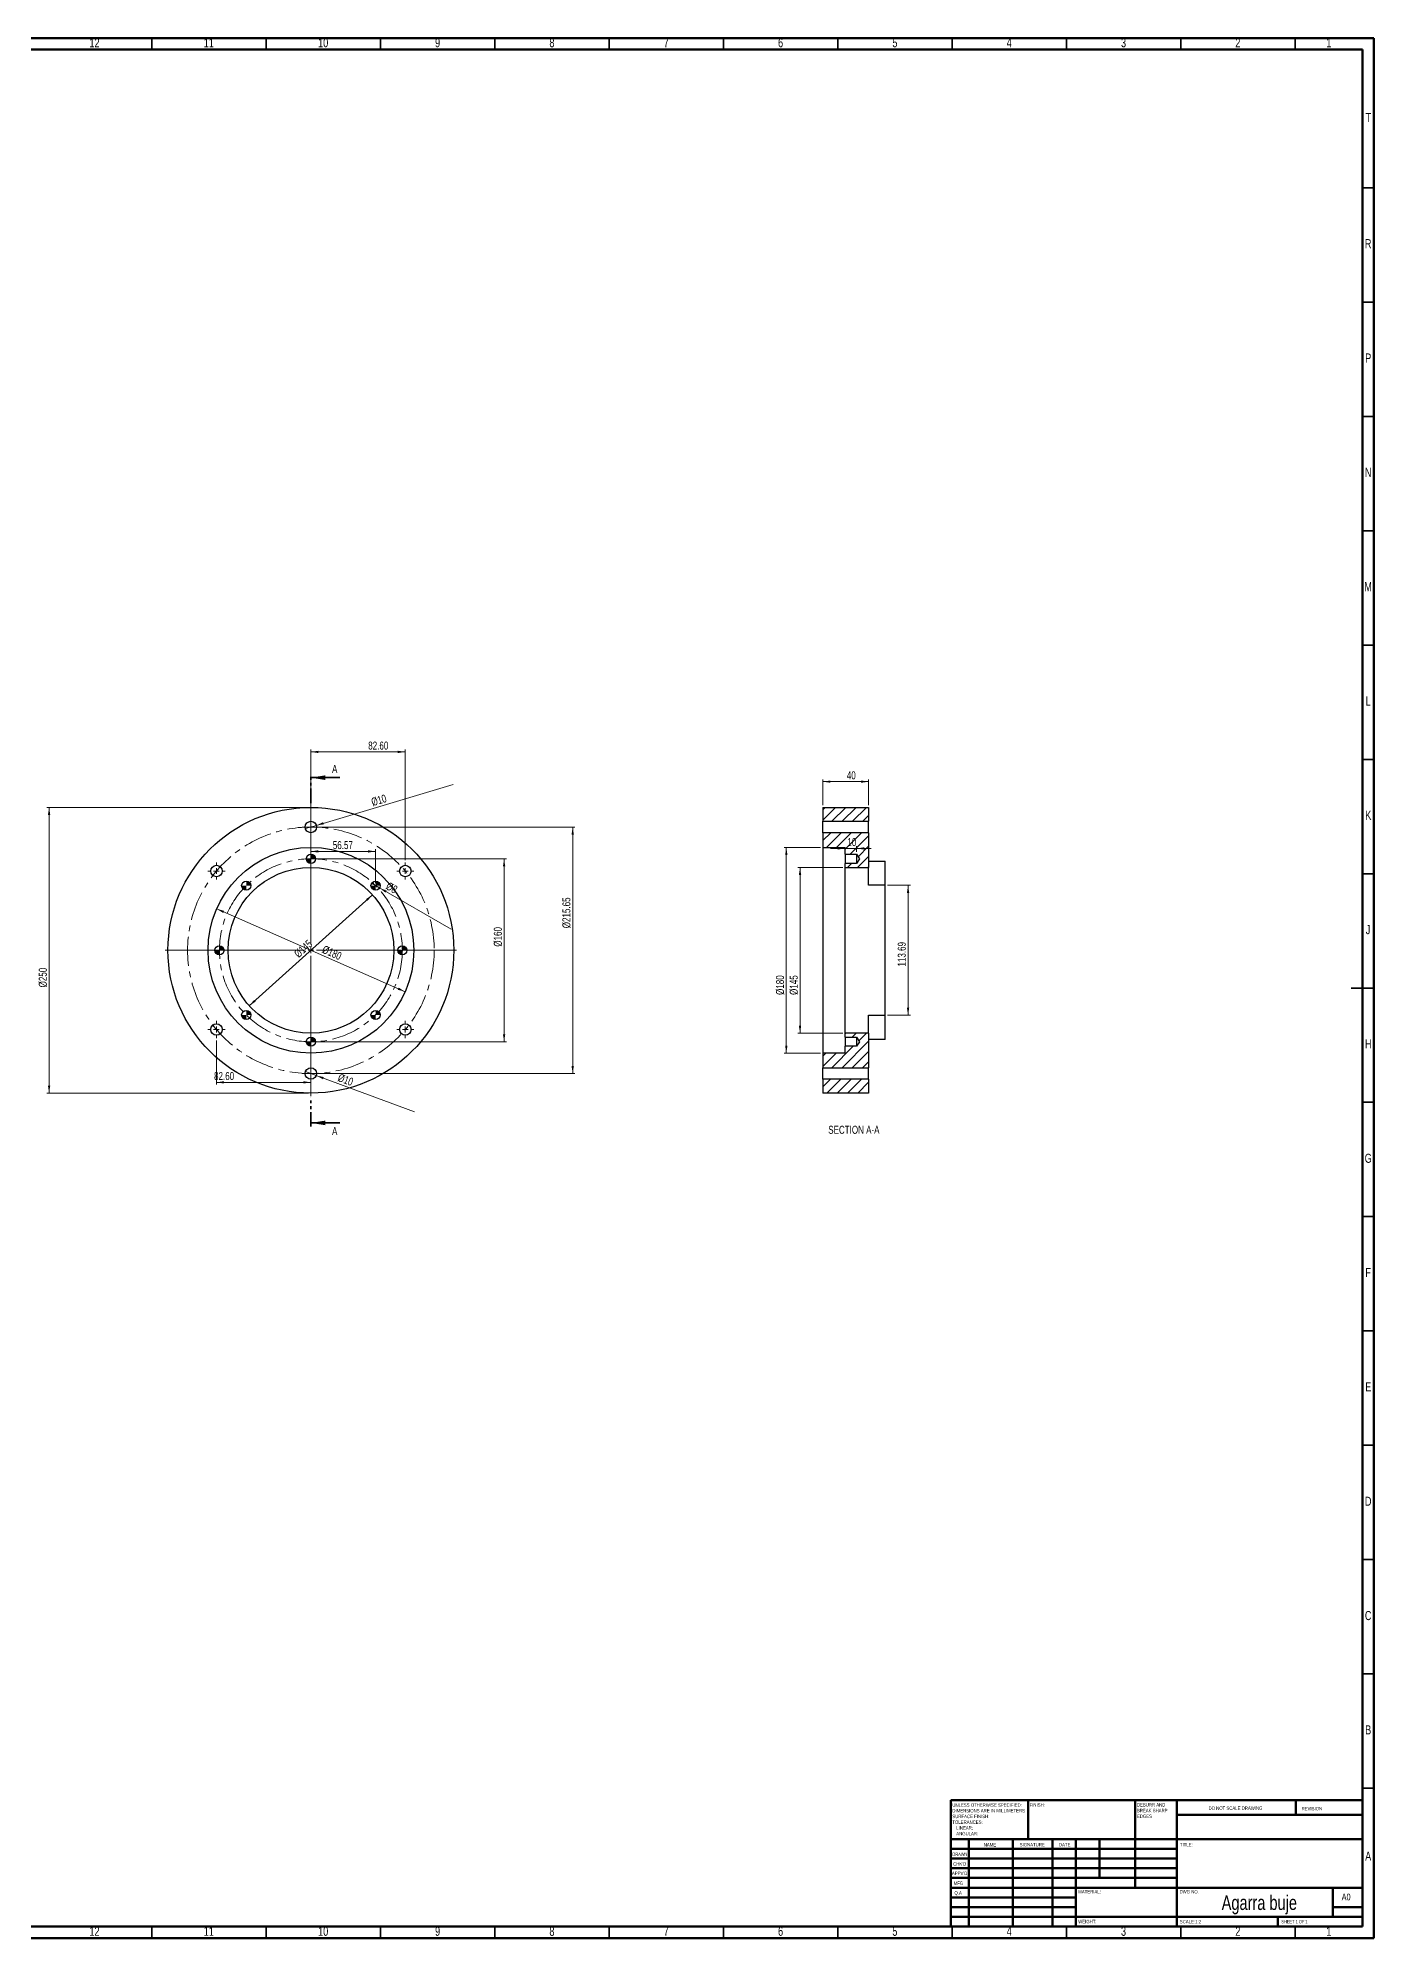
# Model space of a CAD drawing. Header units: millimetres. Extents: x 15 to 1184, y 5 to 836.
# Drawn here: x 600 to 1184, y 5 to 836 of the extents above; entities that cross this region are included whole.
import ezdxf

# ---------------------------------------------------------------- set-up
doc = ezdxf.new("R2010")
doc.units = ezdxf.units.MM
doc.linetypes.add('CENTERX2', pattern=[20.32, 12.7, -2.54, 2.54, -2.54])
doc.linetypes.add('PHANTOM', pattern=[12.7, 6.35, -1.27, 1.27, -1.27, 1.27, -1.27])
doc.styles.add('SLDTEXTSTYLE0', font='TXT', dxfattribs={"width": 0.75})
doc.styles.add('SLDTEXTSTYLE1', font='TXT', dxfattribs={"width": 0.686449})
doc.styles.add('SLDTEXTSTYLE2', font='TXT', dxfattribs={"width": 0.6875})
doc.dimstyles.new('SLDDIMSTYLE2', dxfattribs={"dimtxt": 3.5, "dimasz": 3.302, "dimexe": 0, "dimexo": 0.0625, "dimgap": 0.875, "dimtad": 1, "dimlfac": 2, "dimrnd": 1e-09, "dimzin": 4, "dimdsep": 46, "dimtxsty": 'SLDTEXTSTYLE0', "dimsah": 1, "dimcen": 0.09, "dimadec": 0, "dimazin": 1, "dimtfac": 1, "dimtofl": 0, "dimtmove": 0, "dimatfit": 3, "dimfxl": 0, "dimfrac": 2, "dimtolj": 1, "dimtzin": 12, "dimarcsym": 0})
doc.dimstyles.new('SLDDIMSTYLE3', dxfattribs={"dimtxt": 3.5, "dimasz": 3.302, "dimexe": 0, "dimexo": 0.0625, "dimgap": 0.875, "dimtad": 1, "dimlfac": 2, "dimrnd": 1e-09, "dimzin": 12, "dimdsep": 46, "dimtxsty": 'SLDTEXTSTYLE0', "dimblk1": 'NONE', "dimsah": 1, "dimcen": 0, "dimadec": 0, "dimazin": 3, "dimtfac": 1, "dimtmove": 0, "dimatfit": 3, "dimldrblk": 'NONE', "dimfxl": 0, "dimfrac": 2, "dimtolj": 1, "dimtzin": 12, "dimarcsym": 0})
doc.dimstyles.new('SLDDIMSTYLE4', dxfattribs={"dimtxt": 3.5, "dimasz": 3.302, "dimexe": 0, "dimexo": 0.0625, "dimgap": 0.875, "dimtad": 1, "dimlfac": 2, "dimrnd": 1e-09, "dimzin": 12, "dimdsep": 46, "dimtxsty": 'SLDTEXTSTYLE0', "dimsah": 1, "dimcen": 0.09, "dimadec": 0, "dimazin": 3, "dimtfac": 1, "dimtofl": 0, "dimtmove": 0, "dimatfit": 3, "dimfxl": 0, "dimfrac": 2, "dimtolj": 1, "dimtzin": 12, "dimarcsym": 0})
doc.dimstyles.new('SLDDIMSTYLE6', dxfattribs={"dimtxt": 3.5, "dimasz": 3.302, "dimexe": 0, "dimexo": 0.0625, "dimgap": 0.875, "dimtad": 1, "dimlfac": 2, "dimrnd": 1e-09, "dimzin": 12, "dimdsep": 46, "dimtxsty": 'SLDTEXTSTYLE0', "dimsah": 1, "dimcen": 0.09, "dimadec": 0, "dimazin": 3, "dimtfac": 1, "dimtmove": 0, "dimatfit": 0, "dimfxl": 0, "dimfrac": 2, "dimtolj": 1, "dimtzin": 12, "dimarcsym": 0})
doc.dimstyles.new('SLDDIMSTYLE7', dxfattribs={"dimtxt": 3.5, "dimasz": 3.302, "dimexe": 0, "dimexo": 0.0625, "dimgap": 0.875, "dimtad": 1, "dimlfac": 2, "dimrnd": 1e-09, "dimzin": 12, "dimdsep": 46, "dimtxsty": 'SLDTEXTSTYLE0', "dimsah": 1, "dimcen": 0, "dimadec": 0, "dimazin": 3, "dimtfac": 1, "dimtmove": 0, "dimatfit": 3, "dimfxl": 0, "dimfrac": 2, "dimtolj": 1, "dimtzin": 12, "dimarcsym": 0})

# ---------------------------------------------------------------- blocks, each defined once
blk = doc.blocks.new('SW_NOTE_0')
at = {"color": 0, "linetype": 'Continuous', "lineweight": 0, "char_height": 1.5, "attachment_point": 1, "style": 'SLDTEXTSTYLE0'}
for s, insert in [('UNLESS OTHERWISE SPECIFIED:', (0, 1.93)), ('TOLERANCES:', (0, -5.57)), ('SURFACE FINISH:', (0, -3.07)), ('DIMENSIONS ARE IN MILLIMETERS', (0, -0.57)), ('LINEAR:', (1.69, -8.07)), ('ANGULAR:', (1.69, -10.57))]:
    blk.add_mtext(s, dxfattribs=dict(at, insert=insert))
blk = doc.blocks.new('SW_NOTE_1')
at = {"color": 0, "linetype": 'Continuous', "lineweight": 0, "char_height": 1.5, "attachment_point": 1, "style": 'SLDTEXTSTYLE0'}
for s, insert in [('DEBURR AND', (0, 1.93)), ('BREAK SHARP', (0, -0.57)), ('EDGES', (0, -3.07))]:
    blk.add_mtext(s, dxfattribs=dict(at, insert=insert))
blk = doc.blocks.new('_D_12')
at = {"color": 7, "linetype": 'Continuous', "lineweight": 18}
for p, q in [((720.05, 477), (804.55, 477)), ((803.55, 397), (803.55, 477)), ((720.05, 397), (804.55, 397))]:
    blk.add_line(p, q, dxfattribs=at)
for points in [[(803.55, 477), (803.04, 473.69), (804.06, 473.69)], [(803.55, 397), (804.06, 400.3), (803.04, 400.3)]]:
    blk.add_solid(points, dxfattribs=at)
at = {"color": 7, "linetype": 'Continuous', "lineweight": 18, "insert": (799.04, 438.57), "char_height": 3.5, "attachment_point": 1, "rotation": 90, "style": 'SLDTEXTSTYLE0'}
blk.add_mtext('%%c160', dxfattribs=at)
blk = doc.blocks.new('_D_13')
at = {"color": 7, "linetype": 'Continuous', "lineweight": 18}
for p, q in [((720.05, 490.91), (834.55, 490.91)), ((833.55, 383.08), (833.55, 490.91)), ((720.05, 383.08), (834.55, 383.08))]:
    blk.add_line(p, q, dxfattribs=at)
for points in [[(833.55, 490.91), (833.04, 487.61), (834.06, 487.61)], [(833.55, 383.08), (834.06, 386.39), (833.04, 386.39)]]:
    blk.add_solid(points, dxfattribs=at)
at = {"color": 7, "linetype": 'Continuous', "lineweight": 18, "insert": (829.04, 446.64), "char_height": 3.5, "attachment_point": 1, "rotation": 90, "style": 'SLDTEXTSTYLE0'}
blk.add_mtext('%%c215.65', dxfattribs=at)
blk = doc.blocks.new('_D_14')
at = {"color": 7, "linetype": 'Continuous', "lineweight": 18}
blk.add_line((745.99, 461.25), (692.11, 412.74), dxfattribs=at)
for points in [[(745.99, 461.25), (743.19, 459.42), (743.87, 458.67)], [(692.11, 412.74), (694.9, 414.57), (694.22, 415.33)]]:
    blk.add_solid(points, dxfattribs=at)
at = {"color": 7, "linetype": 'Continuous', "lineweight": 18, "insert": (711.32, 436.11), "char_height": 3.5, "attachment_point": 1, "rotation": 42.00048, "style": 'SLDTEXTSTYLE0'}
blk.add_mtext('%%c145', dxfattribs=at)
blk = doc.blocks.new('_D_15')
at = {"color": 7, "linetype": 'Continuous', "lineweight": 18}
blk.add_line((760.24, 418.88), (677.86, 455.11), dxfattribs=at)
for points in [[(677.86, 455.11), (680.67, 453.32), (681.08, 454.25)], [(760.24, 418.88), (757.42, 420.68), (757.01, 419.75)]]:
    blk.add_solid(points, dxfattribs=at)
at = {"color": 7, "linetype": 'Continuous', "lineweight": 18, "insert": (725.02, 439.28), "char_height": 3.5, "attachment_point": 1, "rotation": 336.26099, "style": 'SLDTEXTSTYLE0'}
blk.add_mtext('%%c180', dxfattribs=at)
blk = doc.blocks.new('_D_16')
at = {"color": 7, "linetype": 'Continuous', "lineweight": 18}
for q in [(781.32, 509.48), (716.65, 490.19)]:
    blk.add_line((721.44, 491.62), q, dxfattribs=at)
blk.add_solid([(721.44, 491.62), (724.75, 492.08), (724.46, 493.05)], dxfattribs=at)
at = {"color": 7, "linetype": 'Continuous', "lineweight": 18, "insert": (745.09, 503.38), "char_height": 3.5, "attachment_point": 1, "rotation": 16.60273, "style": 'SLDTEXTSTYLE0'}
blk.add_mtext('%%c10', dxfattribs=at)
blk = doc.blocks.new('_None')
blk = doc.blocks.new('_D_17')
at = {"color": 7, "linetype": 'Continuous', "lineweight": 18}
for p, q in [((719.05, 495.66), (719.05, 524.76)), ((719.05, 523.76), (760.35, 523.76)), ((760.35, 476.4), (760.35, 524.76))]:
    blk.add_line(p, q, dxfattribs=at)
for points in [[(719.05, 523.76), (722.35, 523.25), (722.35, 524.27)], [(760.35, 523.76), (757.05, 524.27), (757.05, 523.25)]]:
    blk.add_solid(points, dxfattribs=at)
at = {"color": 7, "linetype": 'Continuous', "lineweight": 18, "insert": (744.13, 528.27), "char_height": 3.5, "attachment_point": 1, "style": 'SLDTEXTSTYLE0'}
blk.add_mtext('82.60', dxfattribs=at)
blk = doc.blocks.new('_D_18')
at = {"color": 7, "linetype": 'Continuous', "lineweight": 18}
for p, q in [((719.05, 478), (719.05, 481.24)), ((719.05, 480.24), (747.33, 480.24)), ((747.33, 466.28), (747.33, 481.24))]:
    blk.add_line(p, q, dxfattribs=at)
for points in [[(719.05, 480.24), (722.35, 479.73), (722.35, 480.75)], [(747.33, 480.24), (744.03, 480.75), (744.03, 479.73)]]:
    blk.add_solid(points, dxfattribs=at)
at = {"color": 7, "linetype": 'Continuous', "lineweight": 18, "insert": (728.63, 484.75), "char_height": 3.5, "attachment_point": 1, "style": 'SLDTEXTSTYLE0'}
blk.add_mtext('56.57', dxfattribs=at)
blk = doc.blocks.new('_D_19')
at = {"color": 7, "linetype": 'Continuous', "lineweight": 18}
for q in [(745.6, 466.28), (780.37, 446.27)]:
    blk.add_line((749.07, 464.28), q, dxfattribs=at)
blk.add_solid([(749.07, 464.28), (751.68, 462.2), (752.18, 463.08)], dxfattribs=at)
at = {"color": 7, "linetype": 'Continuous', "lineweight": 18, "insert": (753.25, 467.05), "char_height": 3.5, "attachment_point": 1, "rotation": 330.07893, "style": 'SLDTEXTSTYLE0'}
blk.add_mtext('%%c8', dxfattribs=at)
blk = doc.blocks.new('_D_20')
at = {"color": 7, "linetype": 'Continuous', "lineweight": 18}
for p, q in [((718.05, 499.5), (603.55, 499.5)), ((604.55, 499.5), (604.55, 374.5)), ((718.05, 374.5), (603.55, 374.5))]:
    blk.add_line(p, q, dxfattribs=at)
for points in [[(604.55, 499.5), (604.04, 496.19), (605.06, 496.19)], [(604.55, 374.5), (605.06, 377.8), (604.04, 377.8)]]:
    blk.add_solid(points, dxfattribs=at)
at = {"color": 7, "linetype": 'Continuous', "lineweight": 18, "insert": (600.04, 420.77), "char_height": 3.5, "attachment_point": 1, "rotation": 90, "style": 'SLDTEXTSTYLE0'}
blk.add_mtext('%%c250', dxfattribs=at)
blk = doc.blocks.new('_D_21')
at = {"color": 7, "linetype": 'Continuous', "lineweight": 18}
for p, q in [((677.75, 397.59), (677.75, 378.23)), ((719.05, 379.23), (677.75, 379.23)), ((719.05, 378.33), (719.05, 378.23))]:
    blk.add_line(p, q, dxfattribs=at)
for points in [[(677.75, 379.23), (681.05, 378.73), (681.05, 379.74)], [(719.05, 379.23), (715.75, 379.74), (715.75, 378.73)]]:
    blk.add_solid(points, dxfattribs=at)
at = {"color": 7, "linetype": 'Continuous', "lineweight": 18, "insert": (676.7, 383.75), "char_height": 3.5, "attachment_point": 1, "style": 'SLDTEXTSTYLE0'}
blk.add_mtext('82.60', dxfattribs=at)
blk = doc.blocks.new('_D_22')
at = {"color": 7, "linetype": 'Continuous', "lineweight": 18}
for q in [(716.71, 383.95), (764.34, 366.27)]:
    blk.add_line((721.39, 382.21), q, dxfattribs=at)
blk.add_solid([(721.39, 382.21), (724.31, 380.59), (724.66, 381.54)], dxfattribs=at)
at = {"color": 7, "linetype": 'Continuous', "lineweight": 18, "insert": (731.72, 383.18), "char_height": 3.5, "attachment_point": 1, "rotation": 339.63073, "style": 'SLDTEXTSTYLE0'}
blk.add_mtext('%%c10', dxfattribs=at)
blk = doc.blocks.new('SW_CENTERMARKSYMBOL_7')
at = {"color": 0, "linetype": 'Continuous', "lineweight": 0}
for p, q in [((0, 2.5), (0, 63.75)), ((-2.5, 0), (-63.75, 0)), ((0, 0), (-1.25, 0)), ((0, 0), (0, 1.25)), ((0, 0), (0, -1.25)), ((0, 0), (1.25, 0)), ((2.5, 0), (63.75, 0)), ((0, -2.5), (0, -63.75))]:
    blk.add_line(p, q, dxfattribs=at)
blk = doc.blocks.new('SW_CENTERMARKSYMBOL_8')
at = {"color": 0, "linetype": 'Continuous', "lineweight": 0}
for p, q in [((-2.5, 0), (-3.75, 0)), ((0, 0), (-1.25, 0)), ((0, 2.5), (0, 3.75)), ((0, 0), (0, 1.25)), ((0, 0), (0, -1.25)), ((0, 0), (1.25, 0)), ((2.5, 0), (3.75, 0)), ((0, -2.5), (0, -3.75))]:
    blk.add_line(p, q, dxfattribs=at)
blk = doc.blocks.new('SW_CENTERMARKSYMBOL_9')
at = {"color": 0, "linetype": 'Continuous', "lineweight": 0}
for p, q in [((-2.5, 0), (-3.75, 0)), ((0, 0), (-1.25, 0)), ((0, 2.5), (0, 3.75)), ((0, 0), (0, 1.25)), ((0, 0), (0, -1.25)), ((0, 0), (1.25, 0)), ((2.5, 0), (3.75, 0)), ((0, -2.5), (0, -3.75))]:
    blk.add_line(p, q, dxfattribs=at)
blk = doc.blocks.new('SW_CENTERMARKSYMBOL_10')
at = {"color": 0, "linetype": 'Continuous', "lineweight": 0}
for p, q in [((-2.5, 0), (-3.75, 0)), ((0, 0), (-1.25, 0)), ((0, 2.5), (0, 3.75)), ((0, 0), (0, 1.25)), ((0, 0), (0, -1.25)), ((0, 0), (1.25, 0)), ((2.5, 0), (3.75, 0)), ((0, -2.5), (0, -3.75))]:
    blk.add_line(p, q, dxfattribs=at)
blk = doc.blocks.new('SW_CENTERMARKSYMBOL_11')
at = {"color": 0, "linetype": 'Continuous', "lineweight": 0}
for p, q in [((-2.5, 0), (-3.75, 0)), ((0, 0), (-1.25, 0)), ((0, 2.5), (0, 3.75)), ((0, 0), (0, 1.25)), ((0, 0), (0, -1.25)), ((0, 0), (1.25, 0)), ((2.5, 0), (3.75, 0)), ((0, -2.5), (0, -3.75))]:
    blk.add_line(p, q, dxfattribs=at)
blk = doc.blocks.new('SW_CENTERMARKSYMBOL_12')
at = {"color": 0, "linetype": 'Continuous', "lineweight": 0}
for p, q in [((-2.5, 0), (-3.75, 0)), ((0, 0), (-1.25, 0)), ((0, 2.5), (0, 3.75)), ((0, 0), (0, 1.25)), ((0, 0), (0, -1.25)), ((0, 0), (1.25, 0)), ((2.5, 0), (3.75, 0)), ((0, -2.5), (0, -3.75))]:
    blk.add_line(p, q, dxfattribs=at)
blk = doc.blocks.new('SW_CENTERMARKSYMBOL_13')
at = {"color": 0, "linetype": 'Continuous', "lineweight": 0}
for p, q in [((-2.5, 0), (-3.75, 0)), ((0, 0), (-1.25, 0)), ((0, 2.5), (0, 3.75)), ((0, 0), (0, 1.25)), ((0, 0), (0, -1.25)), ((0, 0), (1.25, 0)), ((2.5, 0), (3.75, 0)), ((0, -2.5), (0, -3.75))]:
    blk.add_line(p, q, dxfattribs=at)
blk = doc.blocks.new('SW_DOWELSYMBOL_0')
at = {"linetype": 'Continuous', "lineweight": 0}
h = blk.add_hatch(color=0, dxfattribs=at)
edge = h.paths.add_edge_path(flags=0)
edge.add_arc((0, 0), 2, 180, 270)
edge.add_line((0, -2), (0, 0))
edge.add_line((0, 0), (-2, 0))
h = blk.add_hatch(color=0, dxfattribs=at)
edge = h.paths.add_edge_path(flags=0)
edge.add_arc((0, 0), 2, 0, 90)
edge.add_line((0, 2), (0, 0))
edge.add_line((0, 0), (2, 0))
at = {"color": 0, "linetype": 'Continuous', "lineweight": 0}
blk.add_circle((0, 0), 2, dxfattribs=at)
blk = doc.blocks.new('SW_DOWELSYMBOL_1')
at = {"linetype": 'Continuous', "lineweight": 0}
h = blk.add_hatch(color=0, dxfattribs=at)
edge = h.paths.add_edge_path(flags=0)
edge.add_arc((0, 0), 2, 180, 270)
edge.add_line((0, -2), (0, 0))
edge.add_line((0, 0), (-2, 0))
h = blk.add_hatch(color=0, dxfattribs=at)
edge = h.paths.add_edge_path(flags=0)
edge.add_arc((0, 0), 2, 0, 90)
edge.add_line((0, 2), (0, 0))
edge.add_line((0, 0), (2, 0))
at = {"color": 0, "linetype": 'Continuous', "lineweight": 0}
blk.add_circle((0, 0), 2, dxfattribs=at)
blk = doc.blocks.new('SW_DOWELSYMBOL_2')
at = {"linetype": 'Continuous', "lineweight": 0}
h = blk.add_hatch(color=0, dxfattribs=at)
edge = h.paths.add_edge_path(flags=0)
edge.add_arc((0, 0), 2, 180, 270)
edge.add_line((0, -2), (0, 0))
edge.add_line((0, 0), (-2, 0))
h = blk.add_hatch(color=0, dxfattribs=at)
edge = h.paths.add_edge_path(flags=0)
edge.add_arc((0, 0), 2, 0, 90)
edge.add_line((0, 2), (0, 0))
edge.add_line((0, 0), (2, 0))
at = {"color": 0, "linetype": 'Continuous', "lineweight": 0}
blk.add_circle((0, 0), 2, dxfattribs=at)
blk = doc.blocks.new('SW_DOWELSYMBOL_3')
at = {"linetype": 'Continuous', "lineweight": 0}
h = blk.add_hatch(color=0, dxfattribs=at)
edge = h.paths.add_edge_path(flags=0)
edge.add_arc((0, 0), 2, 180, 270)
edge.add_line((0, -2), (0, 0))
edge.add_line((0, 0), (-2, 0))
h = blk.add_hatch(color=0, dxfattribs=at)
edge = h.paths.add_edge_path(flags=0)
edge.add_arc((0, 0), 2, 0, 90)
edge.add_line((0, 2), (0, 0))
edge.add_line((0, 0), (2, 0))
at = {"color": 0, "linetype": 'Continuous', "lineweight": 0}
blk.add_circle((0, 0), 2, dxfattribs=at)
blk = doc.blocks.new('SW_DOWELSYMBOL_4')
at = {"linetype": 'Continuous', "lineweight": 0}
h = blk.add_hatch(color=0, dxfattribs=at)
edge = h.paths.add_edge_path(flags=0)
edge.add_arc((0, 0), 2, 180, 270)
edge.add_line((0, -2), (0, 0))
edge.add_line((0, 0), (-2, 0))
h = blk.add_hatch(color=0, dxfattribs=at)
edge = h.paths.add_edge_path(flags=0)
edge.add_arc((0, 0), 2, 0, 90)
edge.add_line((0, 2), (0, 0))
edge.add_line((0, 0), (2, 0))
at = {"color": 0, "linetype": 'Continuous', "lineweight": 0}
blk.add_circle((0, 0), 2, dxfattribs=at)
blk = doc.blocks.new('SW_DOWELSYMBOL_5')
at = {"linetype": 'Continuous', "lineweight": 0}
h = blk.add_hatch(color=0, dxfattribs=at)
edge = h.paths.add_edge_path(flags=0)
edge.add_arc((0, 0), 2, 180, 270)
edge.add_line((0, -2), (0, 0))
edge.add_line((0, 0), (-2, 0))
h = blk.add_hatch(color=0, dxfattribs=at)
edge = h.paths.add_edge_path(flags=0)
edge.add_arc((0, 0), 2, 0, 90)
edge.add_line((0, 2), (0, 0))
edge.add_line((0, 0), (2, 0))
at = {"color": 0, "linetype": 'Continuous', "lineweight": 0}
blk.add_circle((0, 0), 2, dxfattribs=at)
blk = doc.blocks.new('SW_DOWELSYMBOL_6')
at = {"linetype": 'Continuous', "lineweight": 0}
h = blk.add_hatch(color=0, dxfattribs=at)
edge = h.paths.add_edge_path(flags=0)
edge.add_arc((0, 0), 2, 180, 270)
edge.add_line((0, -2), (0, 0))
edge.add_line((0, 0), (-2, 0))
h = blk.add_hatch(color=0, dxfattribs=at)
edge = h.paths.add_edge_path(flags=0)
edge.add_arc((0, 0), 2, 0, 90)
edge.add_line((0, 2), (0, 0))
edge.add_line((0, 0), (2, 0))
at = {"color": 0, "linetype": 'Continuous', "lineweight": 0}
blk.add_circle((0, 0), 2, dxfattribs=at)
blk = doc.blocks.new('SW_DOWELSYMBOL_7')
at = {"linetype": 'Continuous', "lineweight": 0}
h = blk.add_hatch(color=0, dxfattribs=at)
edge = h.paths.add_edge_path(flags=0)
edge.add_arc((0, 0), 2, 180, 270)
edge.add_line((0, -2), (0, 0))
edge.add_line((0, 0), (-2, 0))
h = blk.add_hatch(color=0, dxfattribs=at)
edge = h.paths.add_edge_path(flags=0)
edge.add_arc((0, 0), 2, 0, 90)
edge.add_line((0, 2), (0, 0))
edge.add_line((0, 0), (2, 0))
at = {"color": 0, "linetype": 'Continuous', "lineweight": 0}
blk.add_circle((0, 0), 2, dxfattribs=at)
blk = doc.blocks.new('_D_23')
at = {"color": 7, "linetype": 'Continuous', "lineweight": 18}
for p, q in [((942.97, 500.5), (942.97, 511.75)), ((942.97, 510.75), (962.97, 510.75)), ((962.97, 500.5), (962.97, 511.75))]:
    blk.add_line(p, q, dxfattribs=at)
for points in [[(942.97, 510.75), (946.28, 510.25), (946.28, 511.26)], [(962.97, 510.75), (959.67, 511.26), (959.67, 510.25)]]:
    blk.add_solid(points, dxfattribs=at)
at = {"color": 7, "linetype": 'Continuous', "lineweight": 18, "insert": (953.45, 515.27), "char_height": 3.5, "attachment_point": 1, "style": 'SLDTEXTSTYLE0'}
blk.add_mtext('40', dxfattribs=at)
blk = doc.blocks.new('_D_24')
at = {"color": 7, "linetype": 'Continuous', "lineweight": 18}
for p, q in [((951.72, 473.25), (931.97, 473.25)), ((932.97, 400.75), (932.97, 473.25)), ((951.72, 400.75), (931.97, 400.75))]:
    blk.add_line(p, q, dxfattribs=at)
for points in [[(932.97, 473.25), (932.47, 469.94), (933.48, 469.94)], [(932.97, 400.75), (933.48, 404.05), (932.47, 404.05)]]:
    blk.add_solid(points, dxfattribs=at)
at = {"color": 7, "linetype": 'Continuous', "lineweight": 18, "insert": (928.46, 417.47), "char_height": 3.5, "attachment_point": 1, "rotation": 90, "style": 'SLDTEXTSTYLE0'}
blk.add_mtext('%%c145', dxfattribs=at)
blk = doc.blocks.new('_D_25')
at = {"color": 7, "linetype": 'Continuous', "lineweight": 18}
for p, q in [((941.97, 482), (925.97, 482)), ((926.97, 482), (926.97, 392)), ((941.97, 392), (925.97, 392))]:
    blk.add_line(p, q, dxfattribs=at)
for points in [[(926.97, 482), (926.47, 478.69), (927.48, 478.69)], [(926.97, 392), (927.48, 395.3), (926.47, 395.3)]]:
    blk.add_solid(points, dxfattribs=at)
at = {"color": 7, "linetype": 'Continuous', "lineweight": 18, "insert": (922.46, 417.47), "char_height": 3.5, "attachment_point": 1, "rotation": 90, "style": 'SLDTEXTSTYLE0'}
blk.add_mtext('%%c180', dxfattribs=at)
blk = doc.blocks.new('_D_26')
at = {"color": 7, "linetype": 'Continuous', "lineweight": 18}
for p, q in [((971.22, 465.42), (981.22, 465.42)), ((980.22, 408.57), (980.22, 465.42)), ((971.22, 408.57), (981.22, 408.57))]:
    blk.add_line(p, q, dxfattribs=at)
for points in [[(980.22, 465.42), (979.72, 462.12), (980.73, 462.12)], [(980.22, 408.57), (980.73, 411.88), (979.72, 411.88)]]:
    blk.add_solid(points, dxfattribs=at)
at = {"color": 7, "linetype": 'Continuous', "lineweight": 18, "insert": (975.71, 429.88), "char_height": 3.5, "attachment_point": 1, "rotation": 90, "style": 'SLDTEXTSTYLE0'}
blk.add_mtext('113.69', dxfattribs=at)
blk = doc.blocks.new('_D_27')
at = {"color": 7, "linetype": 'Continuous', "lineweight": 18}
for p, q in [((957.72, 480), (957.72, 482.54)), ((952.72, 481.54), (946.37, 481.54)), ((952.72, 481.54), (957.72, 481.54)), ((957.72, 481.54), (964.07, 481.54))]:
    blk.add_line(p, q, dxfattribs=at)
for points in [[(952.72, 481.54), (949.42, 482.05), (949.42, 481.03)], [(957.72, 481.54), (961.03, 481.03), (961.03, 482.05)]]:
    blk.add_solid(points, dxfattribs=at)
at = {"color": 7, "linetype": 'Continuous', "lineweight": 18, "insert": (953.69, 486.05), "char_height": 3.5, "attachment_point": 1, "style": 'SLDTEXTSTYLE0'}
blk.add_mtext('10', dxfattribs=at)

msp = doc.modelspace()

# ---------------------------------------------------------------- hatches: boundary and pattern name
at = {"linetype": 'Continuous', "lineweight": 18}
h = msp.add_hatch(dxfattribs=at)
h.set_pattern_fill('ANSI31', style=0)
h.paths.add_polyline_path([(962.974, 493.409), (962.974, 499.4965), (942.974, 499.4965), (942.974, 493.409)], flags=0)
h = msp.add_hatch(dxfattribs=at)
h.set_pattern_fill('ANSI31', style=0)
h.paths.add_polyline_path([(962.974, 488.409), (942.974, 488.409), (942.974, 481.9965), (952.724, 481.9965), (952.724, 478.9965), (957.724, 478.9965), (958.9257, 476.9965), (957.724, 474.9965), (952.724, 474.9965), (952.724, 473.2465), (962.974, 473.2465)], flags=0)
h = msp.add_hatch(dxfattribs=at)
h.set_pattern_fill('ANSI31', style=0)
h.paths.add_polyline_path([(962.974, 385.584), (962.974, 400.7465), (952.724, 400.7465), (952.724, 398.9965), (957.724, 398.9965), (958.9257, 396.9965), (957.724, 394.9965), (952.724, 394.9965), (952.724, 391.9965), (942.974, 391.9965), (942.974, 385.584)], flags=0)
h = msp.add_hatch(dxfattribs=at)
h.set_pattern_fill('ANSI31', style=0)
h.paths.add_polyline_path([(962.974, 374.4965), (962.974, 380.584), (942.974, 380.584), (942.974, 374.4965)], flags=0)

# ---------------------------------------------------------------- linework, layer by layer
at = {"color": 7, "linetype": 'Continuous', "lineweight": 70}
for p, q in [((15, 836), (1184, 836)), ((20, 831), (1179, 831)), ((1179, 831), (1179, 10)), ((1184, 836), (1184, 5)), ((1179, 10), (20, 10)), ((1184, 5), (15, 5))]:
    msp.add_line(p, q, dxfattribs=at)
at = {"color": 7, "linetype": 'Continuous', "lineweight": 35}
for p, q in [((649.5, 831), (649.5, 836)), ((699.5, 831), (699.5, 836)), ((749.5, 831), (749.5, 836)), ((799.5, 831), (799.5, 836)), ((849.5, 831), (849.5, 836)), ((899.5, 831), (899.5, 836)), ((949.5, 831), (949.5, 836)), ((999.5, 831), (999.5, 836)), ((1049.5, 831), (1049.5, 836)), ((1099.5, 831), (1099.5, 836)), ((1149.5, 831), (1149.5, 836)), ((1179, 770.5), (1184, 770.5)), ((1179, 720.5), (1184, 720.5)), ((1179, 670.5), (1184, 670.5)), ((1179, 620.5), (1184, 620.5)), ((1179, 570.5), (1184, 570.5)), ((1179, 520.5), (1184, 520.5)), ((731.7489, 512.4965), (719.0489, 512.4965)), ((1179, 470.5), (1184, 470.5)), ((1184, 420.5), (1174, 420.5)), ((1179, 420.5), (1184, 420.5)), ((1179, 370.5), (1184, 370.5)), ((731.7489, 361.4965), (719.0489, 361.4965)), ((1179, 320.5), (1184, 320.5)), ((1179, 270.5), (1184, 270.5)), ((1179, 220.5), (1184, 220.5)), ((1179, 170.5), (1184, 170.5)), ((1179, 120.5), (1184, 120.5)), ((1179, 70.5), (1184, 70.5)), ((649.5, 10), (649.5, 5)), ((699.5, 10), (699.5, 5)), ((749.5, 10), (749.5, 5)), ((799.5, 10), (799.5, 5)), ((849.5, 10), (849.5, 5)), ((899.5, 10), (899.5, 5)), ((949.5, 10), (949.5, 5)), ((999.5, 10), (999.5, 5)), ((1049.5, 10), (1049.5, 5)), ((1099.5, 10), (1099.5, 5)), ((1149.5, 10), (1149.5, 5))]:
    msp.add_line(p, q, dxfattribs=at)
at = {"color": 7, "linetype": 'PHANTOM', "lineweight": 35}
for p, q in [((719.0489, 501.384), (719.0489, 514.084)), ((719.0489, 359.909), (719.0489, 372.6154))]:
    msp.add_line(p, q, dxfattribs=at)
at = {"color": 7, "linetype": 'Continuous', "lineweight": 25}
for p, q in [((942.974, 499.4965), (942.974, 493.409)), ((942.974, 499.4965), (962.974, 499.4965)), ((962.974, 499.4965), (962.974, 493.409)), ((942.974, 493.409), (962.974, 493.409)), ((942.974, 488.409), (942.974, 493.409)), ((962.974, 488.409), (962.974, 493.409)), ((962.974, 488.409), (942.974, 488.409)), ((942.974, 488.409), (942.974, 481.9965)), ((942.974, 481.9965), (942.974, 391.9965)), ((942.974, 481.9965), (952.724, 481.9965)), ((952.724, 478.9965), (952.724, 481.9965)), ((962.974, 488.409), (962.974, 473.2465)), ((952.724, 478.9965), (957.724, 478.9965)), ((952.724, 478.9965), (952.724, 474.9965)), ((957.724, 474.9965), (952.724, 474.9965)), ((952.724, 473.2465), (952.724, 474.9965)), ((957.724, 478.9965), (957.724, 474.9965)), ((957.724, 478.9965), (958.9257, 476.9965)), ((958.9257, 476.9965), (957.724, 474.9965)), ((962.974, 475.9677), (970.224, 475.9677)), ((970.224, 465.4186), (970.224, 475.9677)), ((952.724, 473.2465), (962.974, 473.2465)), ((952.724, 400.7465), (952.724, 473.2465)), ((962.974, 465.4186), (962.974, 473.2465)), ((970.224, 465.4186), (962.974, 465.4186)), ((970.224, 408.5745), (970.224, 465.4186)), ((962.974, 408.5745), (970.224, 408.5745)), ((962.974, 400.7465), (962.974, 408.5745)), ((970.224, 398.0254), (970.224, 408.5745)), ((962.974, 400.7465), (952.724, 400.7465)), ((952.724, 398.9965), (952.724, 400.7465)), ((952.724, 398.9965), (952.724, 394.9965)), ((952.724, 398.9965), (957.724, 398.9965)), ((957.724, 398.9965), (957.724, 394.9965)), ((957.724, 398.9965), (958.9257, 396.9965)), ((962.974, 400.7465), (962.974, 385.584)), ((952.724, 391.9965), (942.974, 391.9965)), ((942.974, 391.9965), (942.974, 385.584)), ((957.724, 394.9965), (952.724, 394.9965)), ((952.724, 391.9965), (952.724, 394.9965)), ((958.9257, 396.9965), (957.724, 394.9965)), ((970.224, 398.0254), (962.974, 398.0254)), ((942.974, 380.584), (942.974, 385.584)), ((942.974, 385.584), (962.974, 385.584)), ((962.974, 380.584), (962.974, 385.584)), ((962.974, 380.584), (942.974, 380.584)), ((942.974, 380.584), (942.974, 374.4965)), ((962.974, 374.4965), (942.974, 374.4965)), ((962.974, 380.584), (962.974, 374.4965))]:
    msp.add_line(p, q, dxfattribs=at)
at = {"color": 7, "linetype": 'Continuous', "lineweight": 50}
for p, q in [((999, 65.25), (1179, 65.25)), ((999, 65.25), (999, 10)), ((1032.8, 48.25), (1032.8, 65.25)), ((1079.6, 65.25), (1079.6, 27)), ((1097.8, 65.25), (1097.8, 10)), ((1179, 58.875), (1097.8, 58.875)), ((1149.8, 58.875), (1149.8, 65.25)), ((1179, 48.25), (999, 48.25)), ((1097.8, 44), (999, 44)), ((1006.8, 48.25), (1006.8, 10)), ((1025.991, 48.25), (1025.991, 10)), ((1043.3989, 48.25), (1043.3989, 10)), ((1053.6, 10), (1053.6, 48.25)), ((1064, 31.25), (1064, 48.25)), ((1097.8, 39.75), (999, 39.75)), ((1097.8, 35.5), (999, 35.5)), ((1097.8, 31.25), (999, 31.25)), ((1053.6, 27), (999, 27)), ((1053.6, 27), (1179, 27)), ((1166, 14.25), (1166, 27)), ((1053.6, 22.7499), (999, 22.7499)), ((1053.6, 18.5), (999, 18.5)), ((1179, 18.5), (1166, 18.5)), ((999, 14.25), (1179, 14.25)), ((1142, 10), (1142, 14.25))]:
    msp.add_line(p, q, dxfattribs=at)
at = {"color": 7, "linetype": 'Continuous', "lineweight": 25}
for centre, radius in [((719.0489, 436.9965), 62.5), ((719.0489, 490.909), 2.5), ((719.0489, 436.9965), 45), ((677.7495, 471.6508), 2.5), ((719.0489, 476.9965), 2), ((760.3482, 471.6508), 2.5), ((719.0489, 436.9965), 36.25), ((690.7646, 465.2808), 2), ((747.3331, 465.2808), 2), ((679.0489, 436.9965), 2), ((759.0489, 436.9965), 2), ((690.7646, 408.7123), 2), ((747.3331, 408.7123), 2), ((677.7495, 402.3423), 2.5), ((719.0489, 396.9965), 2), ((760.3482, 402.3423), 2.5), ((719.0489, 383.084), 2.5)]:
    msp.add_circle(centre, radius, dxfattribs=at)
at = {"color": 7, "linetype": 'CENTERX2', "lineweight": 18}
for radius in [53.9125, 40]:
    msp.add_circle((719.0489, 436.9965), radius, dxfattribs=at)
at = {"color": 7, "linetype": 'Continuous', "lineweight": 35}
for points in [[(719.0489, 512.4965), (725.3989, 511.4805), (725.3989, 513.5125)], [(719.0489, 361.4965), (725.3989, 360.4805), (725.3989, 362.5125)]]:
    msp.add_solid(points, dxfattribs=at)

# ---------------------------------------------------------------- block references
at = {"color": 7, "linetype": 'Continuous', "lineweight": 0}
for name, p in [('SW_CENTERMARKSYMBOL_7', (719.0489, 436.9965)), ('SW_CENTERMARKSYMBOL_8', (719.0489, 490.909)), ('SW_CENTERMARKSYMBOL_9', (677.7495, 471.6508)), ('SW_DOWELSYMBOL_7', (719.0489, 476.9965)), ('SW_CENTERMARKSYMBOL_10', (760.3482, 471.6508)), ('SW_DOWELSYMBOL_0', (690.7646, 465.2808)), ('SW_DOWELSYMBOL_6', (747.3331, 465.2808)), ('SW_DOWELSYMBOL_1', (679.0489, 436.9965)), ('SW_DOWELSYMBOL_5', (759.0489, 436.9965)), ('SW_DOWELSYMBOL_2', (690.7646, 408.7123)), ('SW_DOWELSYMBOL_4', (747.3331, 408.7123)), ('SW_CENTERMARKSYMBOL_13', (677.7495, 402.3423)), ('SW_DOWELSYMBOL_3', (719.0489, 396.9965)), ('SW_CENTERMARKSYMBOL_11', (760.3482, 402.3423)), ('SW_CENTERMARKSYMBOL_12', (719.0489, 383.084)), ('SW_NOTE_0', (999.5937, 61.9874)), ('SW_NOTE_1', (1080.3092, 62.0695))]:
    msp.add_blockref(name, p, dxfattribs=at)

# ---------------------------------------------------------------- texts
for s, insert, char_height, attachment_point, style in [('12', (624.4201, 835.9205), 3.96875, 2, 'SLDTEXTSTYLE0'), ('11', (674.4201, 835.9205), 3.96875, 2, 'SLDTEXTSTYLE0'), ('10', (724.4201, 835.9205), 3.96875, 2, 'SLDTEXTSTYLE0'), ('9', (774.46, 835.9205), 3.9688, 2, 'SLDTEXTSTYLE0'), ('8', (824.46, 835.9205), 3.9688, 2, 'SLDTEXTSTYLE0'), ('7', (874.46, 835.9205), 3.9688, 2, 'SLDTEXTSTYLE0'), ('6', (924.46, 835.9205), 3.9688, 2, 'SLDTEXTSTYLE0'), ('5', (974.46, 835.9205), 3.9688, 2, 'SLDTEXTSTYLE0'), ('4', (1024.46, 835.9205), 3.9688, 2, 'SLDTEXTSTYLE0'), ('3', (1074.46, 835.9205), 3.9688, 2, 'SLDTEXTSTYLE0'), ('2', (1124.46, 835.9205), 3.9688, 2, 'SLDTEXTSTYLE0'), ('1', (1164.21, 835.9205), 3.9688, 2, 'SLDTEXTSTYLE0'), ('T', (1181.5501, 803.1705), 3.9688, 2, 'SLDTEXTSTYLE0'), ('R', (1181.4444, 748.0166), 3.9688, 2, 'SLDTEXTSTYLE0'), ('P', (1181.4848, 698.0166), 3.9688, 2, 'SLDTEXTSTYLE0'), ('N', (1181.4637, 648.0166), 3.9688, 2, 'SLDTEXTSTYLE0'), ('M', (1181.4237, 598.0166), 3.9688, 2, 'SLDTEXTSTYLE0'), ('L', (1181.4545, 548.0166), 3.9688, 2, 'SLDTEXTSTYLE0'), ('K', (1181.4885, 498.0166), 3.9688, 2, 'SLDTEXTSTYLE0'), ('J', (1181.4031, 448.0166), 3.9688, 2, 'SLDTEXTSTYLE0'), ('H', (1181.4904, 398.0166), 3.9688, 2, 'SLDTEXTSTYLE0'), ('SECTION A-A', (956.5249, 360.2326), 3.5, 2, 'SLDTEXTSTYLE0'), ('G', (1181.4867, 348.0166), 3.9688, 2, 'SLDTEXTSTYLE0'), ('F', (1181.4577, 298.0166), 3.9688, 2, 'SLDTEXTSTYLE0'), ('E', (1181.5078, 248.0166), 3.9688, 2, 'SLDTEXTSTYLE0'), ('D', (1181.4527, 198.0166), 3.9688, 2, 'SLDTEXTSTYLE0'), ('C', (1181.4587, 148.0166), 3.9688, 2, 'SLDTEXTSTYLE0'), ('B', (1181.4706, 98.0166), 3.9688, 2, 'SLDTEXTSTYLE0'), ('FINISH:', (1033.3713, 63.9193), 1.5, 1, 'SLDTEXTSTYLE0'), ('DO NOT SCALE DRAWING', (1111.6146, 62.533), 1.5, 1, 'SLDTEXTSTYLE0'), ('REVISION', (1152.3276, 62.3349), 1.5, 1, 'SLDTEXTSTYLE0'), ('DRAWN', (999.6434, 42.3848), 1.5, 1, 'SLDTEXTSTYLE1'), ('NAME', (1013.3222, 46.5015), 1.5, 1, 'SLDTEXTSTYLE0'), ('SIGNATURE', (1029.0336, 46.5618), 1.5, 1, 'SLDTEXTSTYLE0'), ('DATE', (1046.2147, 46.5762), 1.5, 1, 'SLDTEXTSTYLE0'), ('TITLE:', (1099.0902, 46.5762), 1.5, 1, 'SLDTEXTSTYLE0'), ('A', (1181.4637, 42.7666), 3.9688, 2, 'SLDTEXTSTYLE0'), ("APPV'D", (999.4017, 34.0659), 1.5, 1, 'SLDTEXTSTYLE0'), ("CHK'D", (999.9392, 38.1619), 1.5, 1, 'SLDTEXTSTYLE0'), ('MFG', (1000.124, 29.7158), 1.5, 1, 'SLDTEXTSTYLE0'), ('Q.A', (1000.509, 25.5047), 1.5, 1, 'SLDTEXTSTYLE0'), ('MATERIAL:', (1054.6459, 25.9861), 1.5, 1, 'SLDTEXTSTYLE0'), ('DWG NO.', (1098.953, 25.9861), 1.5, 1, 'SLDTEXTSTYLE0'), ('Agarra buje', (1133.8472, 23.6069), 6.35, 2, 'SLDTEXTSTYLE0'), ('A0', (1169.8712, 24.4064), 2.91042, 1, 'SLDTEXTSTYLE0'), ('12', (624.4201, 9.9205), 3.96875, 2, 'SLDTEXTSTYLE0'), ('11', (674.4201, 9.9205), 3.96875, 2, 'SLDTEXTSTYLE0'), ('10', (724.4201, 9.9205), 3.96875, 2, 'SLDTEXTSTYLE0'), ('9', (774.46, 9.9205), 3.9688, 2, 'SLDTEXTSTYLE0'), ('8', (824.46, 9.9205), 3.9688, 2, 'SLDTEXTSTYLE0'), ('7', (874.46, 9.9205), 3.9688, 2, 'SLDTEXTSTYLE0'), ('6', (924.46, 9.9205), 3.9688, 2, 'SLDTEXTSTYLE0'), ('5', (974.46, 9.9205), 3.9688, 2, 'SLDTEXTSTYLE0'), ('4', (1024.46, 9.9205), 3.9688, 2, 'SLDTEXTSTYLE0'), ('WEIGHT:', (1054.6178, 12.9493), 1.4986, 1, 'SLDTEXTSTYLE0'), ('3', (1074.46, 9.9205), 3.9688, 2, 'SLDTEXTSTYLE0'), ('SCALE:1:2', (1099.074, 12.9001), 1.5, 1, 'SLDTEXTSTYLE0'), ('2', (1124.46, 9.9205), 3.9688, 2, 'SLDTEXTSTYLE0'), ('SHEET 1 OF 1', (1143.4783, 12.9001), 1.5, 1, 'SLDTEXTSTYLE2'), ('1', (1164.21, 9.9205), 3.9688, 2, 'SLDTEXTSTYLE0')]:
    msp.add_mtext(s, dxfattribs=dict(at, insert=insert, char_height=char_height, attachment_point=attachment_point, style=style))
at = {"color": 7, "linetype": 'Continuous', "char_height": 3.5, "attachment_point": 1, "style": 'SLDTEXTSTYLE0'}
for insert in [(728.3002, 518.0513), (728.3002, 359.6468)]:
    msp.add_mtext('A', dxfattribs=dict(at, insert=insert))

# ---------------------------------------------------------------- dimensions: what is measured, and where the dimension line sits
at = {"color": 7, "linetype": 'Continuous', "lineweight": 18}
for base, p1, p2, dimstyle, picture, middle in [((760.3482, 523.7609), (719.0489, 494.659), (760.3482, 475.4008), 'SLDDIMSTYLE2', '_D_17', (749.9507, 523.7609)), ((962.974, 510.7545), (942.974, 499.4965), (962.974, 499.4965), 'SLDDIMSTYLE6', '_D_23', (956.0347, 510.7545)), ((747.3331, 480.2393), (719.0489, 476.9965), (747.3331, 465.2808), 'SLDDIMSTYLE4', '_D_18', (734.4502, 480.2393)), ((957.724, 481.5404), (952.724, 481.9965), (957.724, 478.9965), 'SLDDIMSTYLE6', '_D_27', (956.2761, 481.5404)), ((677.7495, 379.2349), (719.0489, 379.334), (677.7495, 398.5923), 'SLDDIMSTYLE2', '_D_21', (682.5227, 379.2349))]:
    dim = msp.add_linear_dim(base=base, p1=p1, p2=p2, dimstyle=dimstyle, dxfattribs=at)
    dim.commit()
    dim.dimension.update_dxf_attribs({"geometry": picture, "text_midpoint": middle, "dimtype": 160})
for p1, p2, dimstyle, picture, middle in [((716.6531, 490.1947), (721.4446, 491.6234), 'SLDDIMSTYLE3', '_D_16', (763.929, 504.2907)), ((745.5997, 466.2784), (749.0666, 464.2832), 'SLDDIMSTYLE3', '_D_19', (765.848, 454.6253)), ((745.9877, 461.2527), (692.1101, 412.7403), 'SLDDIMSTYLE7', '_D_14', (728.8447, 445.8169)), ((760.2414, 418.8808), (677.8564, 455.1122), 'SLDDIMSTYLE7', '_D_15', (741.2274, 427.2428)), ((716.7052, 383.9542), (721.3925, 382.2139), 'SLDDIMSTYLE3', '_D_22', (747.3652, 372.5706))]:
    dim = msp.add_diameter_dim_2p(p1=p1, p2=p2, dimstyle=dimstyle, dxfattribs=at)
    dim.commit()
    dim.dimension.update_dxf_attribs({"geometry": picture, "text_midpoint": middle, "dimtype": 163})
for base, p1, p2, picture, middle in [((604.5489, 374.4965), (719.0489, 499.4965), (719.0489, 374.4965), '_D_20', (604.5489, 440.2963)), ((833.5489, 490.909), (719.0489, 383.084), (719.0489, 490.909), '_D_13', (833.5489, 469.3907)), ((926.974, 391.9965), (942.974, 481.9965), (942.974, 391.9965), '_D_25', (926.974, 436.9965)), ((803.5489, 476.9965), (719.0489, 396.9965), (719.0489, 476.9965), '_D_12', (803.5489, 458.088)), ((932.974, 473.2465), (952.724, 400.7465), (952.724, 473.2465), '_D_24', (932.974, 436.9965))]:
    dim = msp.add_linear_dim(base=base, p1=p1, p2=p2, angle=90, text='%%c<>', dimstyle='SLDDIMSTYLE4', dxfattribs=at)
    dim.commit()
    dim.dimension.update_dxf_attribs({"geometry": picture, "text_midpoint": middle, "dimtype": 160})
dim = msp.add_linear_dim(base=(980.224, 465.4186), p1=(970.224, 408.5745), p2=(970.224, 465.4186), angle=90, dimstyle='SLDDIMSTYLE4', dxfattribs=at)
dim.commit()
dim.dimension.update_dxf_attribs({"geometry": '_D_26', "text_midpoint": (980.224, 436.9965), "dimtype": 160})

doc.saveas('drawing.dxf')
